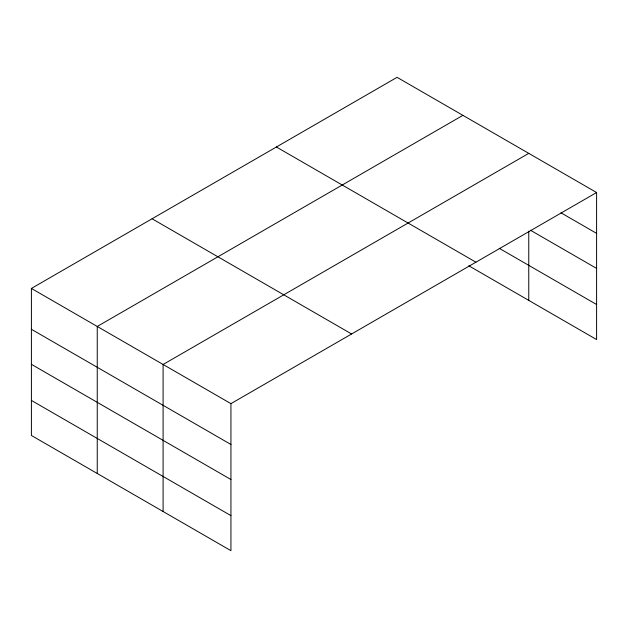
<?xml version="1.0" encoding="UTF-8"?>
<svg xmlns="http://www.w3.org/2000/svg" width="628" height="628" viewBox="0 0 628 628"><rect width="100%" height="100%" fill="white"/><g stroke="black" fill="none" stroke-linecap="round" stroke-linejoin="round"><path stroke-width="0.94" d="M596.6 192.529L397.061 77.33L31.4 288.44L31.4 435.471L230.939 550.67L230.939 403.647L596.6 192.529L596.6 339.56L468.818 265.785M462.907 115.348L97.246 326.458L97.246 473.488M528.76 153.365L163.099 364.476L163.099 511.506M560.985 212.806L596.6 233.373M530.456 230.225L596.6 268.415M499.213 248.288L596.6 304.517M276.391 146.999L475.93 262.198M152.07 218.772L351.609 333.978M31.4 288.44L230.939 403.647M31.4 329.284L230.939 444.483M31.4 364.326L230.939 479.525M31.4 400.429L230.939 515.627M528.76 231.198L528.76 300.388"/></g></svg>
